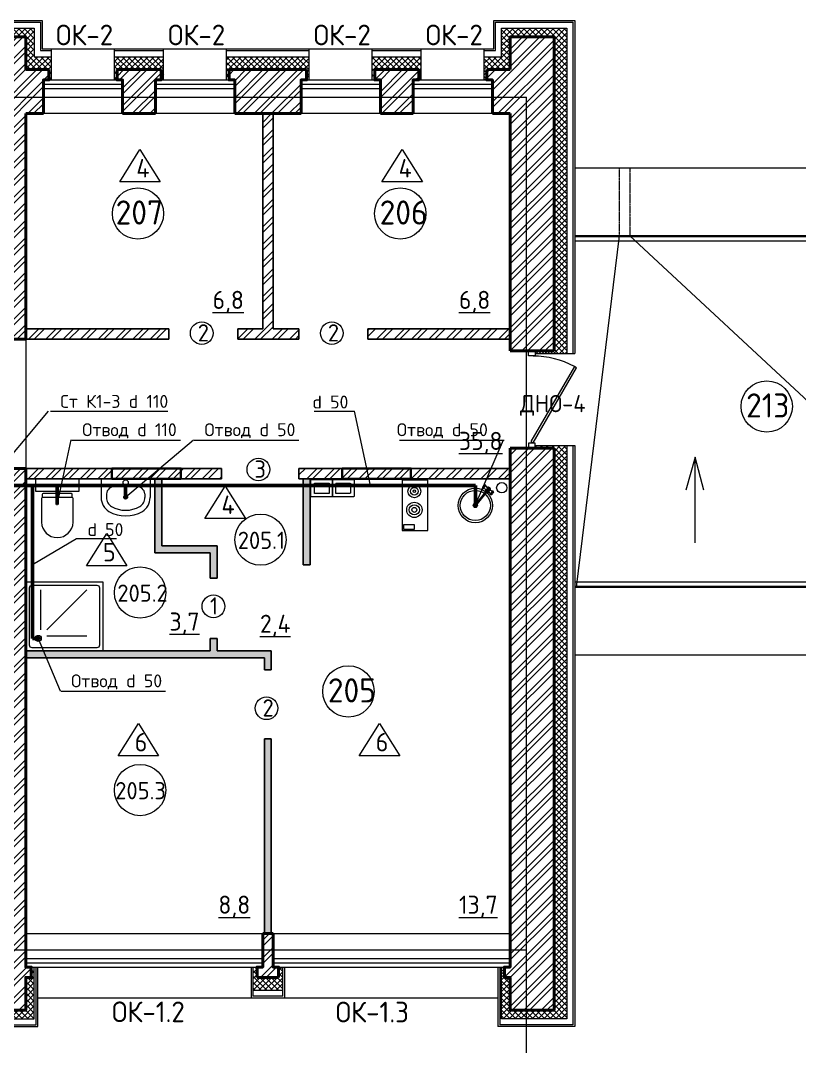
# Model space of a CAD drawing. Header units: millimetres. Extents: x 96542 to 165924, y 3859 to 52864.
# Drawn here: x 146733 to 155771, y 12998 to 24910 of the extents above; entities that cross this region are included whole.
import ezdxf

# ---------------------------------------------------------------- set-up
doc = ezdxf.new("R2010")
doc.units = ezdxf.units.MM
for name, pattern in [('ACAD_ISO02W100', [15, 12, -3]), ('ACAD_ISO04W100', [30, 24, -3, 0, -3]), ('ADSK_Штриховая_ш2 п1', [3, 2, -1]), ('DASHED', [19.05, 12.7, -6.35])]:
    doc.linetypes.add(name, pattern=pattern)
for name, color, linetype, lineweight in [('door_cad', 250, 'Continuous', 0), ('Text', 7, 'Continuous', 15), ('ВК', 97, 'Continuous', 13), ('Ж-б_балка', 144, 'ACAD_ISO02W100', 9), ('К1', 25, 'Continuous', 50), ('Кирпич_перегородки_сущ', 46, 'Continuous', 25), ('Кирпич_стены', 56, 'Continuous', 40), ('Кровля_план', 166, 'Continuous', 18), ('Марк_пом', 250, 'Continuous', 15), ('Марка пола', 164, 'Continuous', 20), ('Марка_окна_двери', 166, 'Continuous', 13), ('Металл', 164, 'Continuous', 30), ('Обозначения', 166, 'Continuous', 13), ('Оборудование', 19, 'Continuous', 13), ('Оборудование_вент', 164, 'Continuous', 15), ('Ограждение', 144, 'Continuous', 9), ('Окна', 164, 'Continuous', 15), ('Оси', 136, 'ACAD_ISO04W100', 9), ('Перегородки_новые_CКЦ', 146, 'Continuous', 25), ('Площадь_текст', 198, 'Continuous', 9), ('Проем_закладываемый', 164, 'Continuous', 30), ('Утеплитель', 36, 'Continuous', 9), ('фасад_навесной', 250, 'Continuous', 15), ('Штрих_кирпич_план', 27, 'Continuous', 5), ('Штрих_перегородки_план_СКЦ', 116, 'Continuous', 5), ('Штрих_пл_кирп_пер_сущ', 116, 'Continuous', 5), ('Штрих_утеплитель_план', 27, 'Continuous', 5)]:
    doc.layers.add(name, color=color, linetype=linetype, lineweight=lineweight)
doc.layers.add('SANTEH', color=30, linetype='Continuous')
doc.styles.add('GOST Common_1', font='isocpeur.ttf', dxfattribs={"width": 0.95, "height": 45})
doc.styles.add('ISOCPEUR', font='isocpeur.ttf', dxfattribs={"width": 0.65})
pattern_1 = [(45, (30896.81, 106126.58), (-101.02788, 101.02788), []), (45, (30964.16, 106126.58), (-101.02788, 101.02788), [])]

# ---------------------------------------------------------------- blocks, each defined once
blk = doc.blocks.new('Dush')
at = {"layer": 'Оборудование'}
for p, q in [((0, -100), (-900, -100)), ((-900, -100), (-900, -900)), ((0, -900), (0, -100)), ((-860, -170), (-860, -830)), ((-70, -140), (-830, -140)), ((-726, -653), (-726, -191)), ((-653, -653), (-191, -191)), ((-40, -830), (-40, -170)), ((-653, -726), (-191, -726)), ((-900, -900), (0, -900)), ((-830, -860), (-70, -860))]:
    blk.add_line(p, q, dxfattribs=at)
blk.add_circle((-754, -754), 35, dxfattribs=at)
for centre, start, end in [((-830, -170), 90, 180), ((-70, -170), 0, 90), ((-830, -830), 180, 270), ((-70, -830), 270, 0)]:
    blk.add_arc(centre, 30, start, end, dxfattribs=at)
blk = doc.blocks.new('Basin 01_72')
for p, q in [((0, 350), (0, 171.8)), ((460, 350), (0, 350)), ((460, 350), (460, 171.8)), ((50, 207.5), (50, 171.8)), ((138.9, 278.2), (138.9, 278.2)), ((321.1, 278.2), (138.9, 278.2)), ((410, 207.5), (410, 171.8))]:
    blk.add_line(p, q)
for points in [[(138.9, 278.2), (121.6, 276.9), (104.9, 272.8), (89.5, 266.3), (76, 257.5), (65, 246.8), (56.8, 234.5), (51.7, 221.3), (50, 207.5)], [(410, 207.5), (408.3, 221.3), (403.2, 234.5), (395, 246.8), (384, 257.5), (370.5, 266.3), (355.1, 272.8), (338.4, 276.9), (321.1, 278.2)], [(0, 171.8), (1.2, 152.1), (5, 132.7), (11.1, 114.1), (19.5, 96.5), (30.1, 80.2), (42.7, 65.6), (56.9, 52.9), (72.7, 42.3)], [(50, 171.8), (50.8, 159.2), (53.2, 146.8), (57.1, 134.9), (62.5, 123.6), (69.3, 113.2), (77.3, 103.8), (86.4, 95.7), (96.5, 89)], [(363.5, 89), (373.6, 95.7), (382.7, 103.8), (390.7, 113.2), (397.5, 123.6), (402.9, 134.9), (406.8, 146.8), (409.2, 159.2), (410, 171.8)], [(387.3, 42.3), (403.1, 52.9), (417.3, 65.6), (429.9, 80.2), (440.5, 96.5), (448.9, 114.1), (455, 132.7), (458.8, 152.1), (460, 171.8)], [(72.7, 42.3), (109.8, 24), (148.8, 10.8), (189.1, 2.7), (230, 0), (270.9, 2.7), (311.2, 10.8), (350.2, 24), (387.3, 42.3)], [(96.5, 89), (128, 73.4), (161.1, 62.2), (195.3, 55.3), (230, 53), (264.7, 55.3), (298.9, 62.2), (332, 73.4), (363.5, 89)]]:
    blk.add_lwpolyline(points)
for centre, radius in [((230, 313.2), 25), ((230, 175.7), 17.5)]:
    blk.add_circle(centre, radius)

msp = doc.modelspace()

# ---------------------------------------------------------------- hatches: boundary and pattern name
at = {"layer": 'Штрих_кирпич_план'}
h = msp.add_hatch(dxfattribs=at)
h.set_pattern_fill('ANSI32', color=256, scale=15)
h.set_pattern_definition(pattern_1)
h.paths.add_polyline_path([(124298.215, 24220.427), (124363.215, 24220.427), (124363.215, 24340.427), (123853.215, 24340.427), (123853.215, 24220.427), (123918.215, 24220.427), (123918.215, 23830.427), (124298.215, 23830.427)])
h.paths.add_polyline_path([(125988.215, 24220.427), (126053.215, 24220.427), (126053.215, 24340.427), (125153.215, 24340.427), (125153.215, 24220.427), (125218.215, 24220.427), (125218.215, 23830.427), (125988.215, 23830.427)])
h.paths.add_polyline_path([(127288.215, 24220.427), (127353.215, 24220.427), (127353.215, 24340.427), (126843.215, 24340.427), (126843.215, 24220.427), (126908.215, 24220.427), (126908.215, 23830.427), (127288.215, 23830.427)])
h.paths.add_polyline_path([(128793.215, 23830.427), (128998.215, 23830.427), (128998.215, 24220.427), (129063.215, 24220.427), (129063.215, 24340.427), (128793.215, 24340.427), (128793.215, 24720.427), (128413.215, 24720.427), (128413.215, 24340.427), (128143.215, 24340.427), (128143.215, 24220.427), (128208.215, 24220.427), (128208.215, 23830.427), (128413.215, 23830.427), (128413.215, 21210.427), (129053.215, 21210.427), (129053.215, 21720.427), (128793.215, 21720.427)])
h.paths.add_polyline_path([(130298.215, 24220.427), (130363.215, 24220.427), (130363.215, 24340.427), (129853.215, 24340.427), (129853.215, 24220.427), (129918.215, 24220.427), (129918.215, 23830.427), (130298.215, 23830.427)])
h.paths.add_polyline_path([(131988.215, 24220.427), (132053.215, 24220.427), (132053.215, 24340.427), (131153.215, 24340.427), (131153.215, 24220.427), (131218.215, 24220.427), (131218.215, 23830.427), (131988.215, 23830.427)], flags=17)
h.paths.add_polyline_path([(133288.215, 24220.427), (133353.215, 24220.427), (133353.215, 24340.427), (132843.215, 24340.427), (132843.215, 24220.427), (132908.215, 24220.427), (132908.215, 23830.427), (133288.215, 23830.427)], flags=17)
h.paths.add_polyline_path([(134998.215, 24220.427), (135063.215, 24220.427), (135063.215, 24340.427), (134793.215, 24340.427), (134793.215, 24720.427), (134413.215, 24720.427), (134413.215, 24340.427), (134143.215, 24340.427), (134143.215, 24220.427), (134208.215, 24220.427), (134208.215, 23830.427), (134413.215, 23830.427), (134413.215, 21720.427), (129953.215, 21720.427), (129953.215, 21210.427), (134793.215, 21210.427), (134793.215, 23830.427), (134998.215, 23830.427)])
h.paths.add_polyline_path([(136298.215, 24220.427), (136363.215, 24220.427), (136363.215, 24340.427), (135853.215, 24340.427), (135853.215, 24220.427), (135918.215, 24220.427), (135918.215, 23830.427), (136298.215, 23830.427)])
h.paths.add_polyline_path([(137988.215, 24220.427), (138053.215, 24220.427), (138053.215, 24340.427), (137153.215, 24340.427), (137153.215, 24220.427), (137218.215, 24220.427), (137218.215, 23830.427), (137988.215, 23830.427)])
h.paths.add_polyline_path([(139288.215, 24220.427), (139353.215, 24220.427), (139353.215, 24340.427), (138843.215, 24340.427), (138843.215, 24220.427), (138908.215, 24220.427), (138908.215, 23830.427), (139288.215, 23830.427)])
h.paths.add_polyline_path([(140998.215, 24220.427), (141063.215, 24220.427), (141063.215, 24340.427), (140793.215, 24340.427), (140793.215, 24720.427), (140413.215, 24720.427), (140413.215, 24340.427), (140143.215, 24340.427), (140143.215, 24220.427), (140208.215, 24220.427), (140208.215, 23830.427), (140413.215, 23830.427), (140413.215, 21210.427), (140793.215, 21210.427), (140793.215, 23830.427), (140998.215, 23830.427)])
h.paths.add_polyline_path([(142298.215, 24220.427), (142363.215, 24220.427), (142363.215, 24340.427), (141853.215, 24340.427), (141853.215, 24220.427), (141918.215, 24220.427), (141918.215, 23830.427), (142298.215, 23830.427)])
h.paths.add_polyline_path([(143988.215, 24220.427), (144053.215, 24220.427), (144053.215, 24340.427), (143153.215, 24340.427), (143153.215, 24220.427), (143218.215, 24220.427), (143218.215, 23830.427), (143988.215, 23830.427)])
h.paths.add_polyline_path([(145288.215, 24220.427), (145353.215, 24220.427), (145353.215, 24340.427), (144843.215, 24340.427), (144843.215, 24220.427), (144908.215, 24220.427), (144908.215, 23830.427), (145288.215, 23830.427)])
h.paths.add_polyline_path([(146998.215, 24220.427), (147063.215, 24220.427), (147063.215, 24340.427), (146793.215, 24340.427), (146793.215, 24720.427), (146413.215, 24720.427), (146413.215, 24340.427), (146143.215, 24340.427), (146143.215, 24220.427), (146208.215, 24220.427), (146208.215, 23830.427), (146413.215, 23830.427), (146413.215, 21210.427), (146793.215, 21210.427), (146793.215, 23830.427), (146998.215, 23830.427)])
h.paths.add_polyline_path([(148298.215, 24220.427), (148363.215, 24220.427), (148363.215, 24340.427), (147853.215, 24340.427), (147853.215, 24220.427), (147918.215, 24220.427), (147918.215, 23830.427), (148298.215, 23830.427)])
h.paths.add_polyline_path([(149988.215, 24220.427), (150053.215, 24220.427), (150053.215, 24340.427), (149153.215, 24340.427), (149153.215, 24220.427), (149218.215, 24220.427), (149218.215, 23830.427), (149988.215, 23830.427)])
h.paths.add_polyline_path([(151288.215, 24220.427), (151353.215, 24220.427), (151353.215, 24340.427), (150843.215, 24340.427), (150843.215, 24220.427), (150908.215, 24220.427), (150908.215, 23830.427), (151288.215, 23830.427)])
h.paths.add_polyline_path([(152923.215, 24720.427), (152413.215, 24720.427), (152413.215, 24340.427), (152143.215, 24340.427), (152143.215, 24220.427), (152208.215, 24220.427), (152208.215, 23830.427), (152413.215, 23830.427), (152413.215, 21075.427), (152923.215, 21075.427)])
h.paths.add_polyline_path([(152923.215, 19945.427), (152413.215, 19945.427), (152413.215, 14310.427), (152413.215, 13920.427), (152348.215, 13920.427), (152348.215, 13800.427), (152413.215, 13800.427), (152413.215, 13420.427), (152923.215, 13420.427), (152923.215, 13800.427)])
h.paths.add_polyline_path([(149728.215, 13920.427), (149663.215, 13920.427), (149663.215, 14310.427), (149543.215, 14310.427), (149543.215, 13920.427), (149478.215, 13920.427), (149478.215, 13800.427), (149728.215, 13800.427)])
h.paths.add_polyline_path([(146793.215, 19710.427), (146413.215, 19710.427), (146413.215, 14310.427), (146413.215, 13920.427), (146348.215, 13920.427), (146348.215, 13800.427), (146413.215, 13800.427), (146413.215, 13420.427), (146793.215, 13420.427), (146793.215, 13800.427), (146858.215, 13800.427), (146858.215, 13920.427), (146793.215, 13920.427), (146793.215, 14310.427)])
h.paths.add_polyline_path([(140793.215, 19710.427), (140413.215, 19710.427), (140413.215, 14310.427), (140413.215, 13920.427), (140348.215, 13920.427), (140348.215, 13800.427), (140413.215, 13800.427), (140413.215, 13420.427), (140793.215, 13420.427), (140793.215, 13800.427), (140858.215, 13800.427), (140858.215, 13920.427), (140793.215, 13920.427), (140793.215, 14310.427)])
h.paths.add_polyline_path([(134793.215, 19710.427), (134413.215, 19710.427), (134413.215, 14310.427), (134413.215, 13920.427), (134348.215, 13920.427), (134348.215, 13800.427), (134413.215, 13800.427), (134413.215, 13420.427), (134793.215, 13420.427), (134793.215, 13800.427), (134858.215, 13800.427), (134858.215, 13920.427), (134793.215, 13920.427), (134793.215, 14310.427)])
h.paths.add_polyline_path([(137663.215, 14310.427), (137543.215, 14310.427), (137543.215, 13920.427), (137478.215, 13920.427), (137478.215, 13800.427), (137728.215, 13800.427), (137728.215, 13920.427), (137663.215, 13920.427)])
h.paths.add_polyline_path([(143728.215, 13920.427), (143663.215, 13920.427), (143663.215, 14310.427), (143543.215, 14310.427), (143543.215, 13920.427), (143478.215, 13920.427), (143478.215, 13800.427), (143728.215, 13800.427)])
h.paths.add_polyline_path([(131728.215, 13920.427), (131663.215, 13920.427), (131663.215, 14310.427), (131543.215, 14310.427), (131543.215, 13920.427), (131478.215, 13920.427), (131478.215, 13800.427), (131728.215, 13800.427)])
h.paths.add_polyline_path([(128793.215, 19710.427), (128413.215, 19710.427), (128413.215, 14310.427), (128413.215, 13920.427), (128348.215, 13920.427), (128348.215, 13800.427), (128413.215, 13800.427), (128413.215, 13420.427), (128793.215, 13420.427), (128793.215, 13800.427), (128858.215, 13800.427), (128858.215, 13920.427), (128793.215, 13920.427), (128793.215, 14310.427)])
h.paths.add_polyline_path([(125728.215, 13920.427), (125663.215, 13920.427), (125663.215, 14310.427), (125543.215, 14310.427), (125543.215, 13920.427), (125478.215, 13920.427), (125478.215, 13800.427), (125728.215, 13800.427)])
h.paths.add_polyline_path([(122283.215, 20795.427), (122403.215, 20795.427), (122408.215, 20860.427), (122795.715, 20860.427), (122790.715, 23830.427), (122998.215, 23830.427), (122998.215, 24220.427), (123063.215, 24220.427), (123063.215, 24340.427), (122283.215, 24340.427)])
h.paths.add_polyline_path([(122403.215, 19880.427), (122283.215, 19880.427), (122283.215, 13420.427), (122793.215, 13420.427), (122793.215, 13800.427), (122858.215, 13800.427), (122858.215, 13920.427), (122793.215, 13920.427), (122793.215, 19815.427), (122403.215, 19815.427)])
at = {"layer": 'Штрих_перегородки_план_СКЦ'}
h = msp.add_hatch(dxfattribs=at)
h.set_pattern_fill('ANSI36', color=256, scale=15)
h.set_pattern_definition([(45, (30896.812, 106126.584), (25.25697, 92.608891), [119.0625, -23.8125, 0, -23.8125])])
h.paths.add_polyline_path([(143193.215, 19590.427), (143113.215, 19590.427), (143113.215, 18590.427), (143193.215, 18590.427)])
h.paths.add_polyline_path([(146413.215, 17590.427), (145513.215, 17590.427), (144273.215, 17590.427), (144273.215, 17736.523), (144193.215, 17736.523), (144193.215, 17590.427), (143563.215, 17590.427), (143563.215, 17370.427), (143643.215, 17370.427), (143643.215, 17510.427), (146413.215, 17510.427)])
h.paths.add_polyline_path([(144913.215, 19590.427), (144833.215, 19590.427), (144833.215, 18810.427), (144193.215, 18810.427), (144193.215, 18436.523), (144273.215, 18436.523), (144273.215, 18730.427), (144913.215, 18730.427)])
h.paths.add_polyline_path([(143643.215, 16570.427), (143563.215, 16570.427), (143563.215, 14310.427), (143643.215, 14310.427)])
h.paths.add_polyline_path([(149643.215, 17590.427), (149013.215, 17590.427), (149013.215, 17736.523), (148933.215, 17736.523), (148933.215, 17590.427), (146793.215, 17590.427), (146793.215, 17510.427), (149563.215, 17510.427), (149563.215, 17370.427), (149643.215, 17370.427)])
h.paths.add_polyline_path([(149013.215, 18810.427), (148373.215, 18810.427), (148373.215, 19590.427), (148293.215, 19590.427), (148293.215, 18730.427), (148933.215, 18730.427), (148933.215, 18436.523), (149013.215, 18436.523)])
h.paths.add_polyline_path([(150093.215, 19590.427), (150013.215, 19590.427), (150013.215, 18590.427), (150093.215, 18590.427)])
h.paths.add_polyline_path([(149643.215, 16570.427), (149563.215, 16570.427), (149563.215, 14310.427), (149643.215, 14310.427)])
at = {"layer": 'Штрих_пл_кирп_пер_сущ'}
h = msp.add_hatch(dxfattribs=at)
h.set_pattern_fill('ANSI32', color=256, scale=15)
h.set_pattern_definition(pattern_1)
h.paths.add_polyline_path([(149663.215, 23830.427), (149543.215, 23830.427), (149543.215, 21330.427), (149663.215, 21330.427)])
h.paths.add_polyline_path([(135243.215, 21330.427), (134793.215, 21330.427), (134793.215, 21210.427), (135243.215, 21210.427)])
h.paths.add_polyline_path([(140413.215, 21330.427), (139013.215, 21330.427), (139013.215, 21210.427), (140413.215, 21210.427)])
h.paths.add_polyline_path([(141742.722, 21330.427), (140793.215, 21330.427), (140793.215, 21210.427), (141742.722, 21210.427)])
h.paths.add_polyline_path([(148453.215, 21330.427), (146793.215, 21330.427), (146793.215, 21210.427), (148453.215, 21210.427)])
h.paths.add_polyline_path([(152413.215, 21330.427), (150763.215, 21330.427), (150763.215, 21210.427), (152413.215, 21210.427)])
h.paths.add_polyline_path([(138113.215, 21330.427), (136143.215, 21330.427), (136143.215, 21210.427), (138113.215, 21210.427)])
h.paths.add_polyline_path([(146413.215, 21330.427), (142642.722, 21330.427), (142642.722, 21210.427), (146413.215, 21210.427)])
h.paths.add_polyline_path([(149963.215, 21330.427), (149253.215, 21330.427), (149253.215, 21210.427), (149963.215, 21210.427)])
h = msp.add_hatch(dxfattribs=at)
h.set_pattern_fill('ANSI32', color=256, scale=15)
h.set_pattern_definition(pattern_1)
h.paths.add_polyline_path([(152413.215, 19710.427), (149963.215, 19710.427), (149963.215, 19590.427), (152413.215, 19590.427)])
h.paths.add_polyline_path([(149063.215, 19710.427), (146793.215, 19710.427), (146793.215, 19590.427), (149063.215, 19590.427)])
h.paths.add_polyline_path([(146413.215, 19710.427), (144143.215, 19710.427), (144143.215, 19590.427), (146413.215, 19590.427)])
h.paths.add_polyline_path([(143243.215, 19710.427), (140793.215, 19710.427), (140793.215, 19590.427), (143243.215, 19590.427)])
h.paths.add_polyline_path([(140413.215, 19710.427), (137963.215, 19710.427), (137963.215, 19590.427), (140413.215, 19590.427)])
h.paths.add_polyline_path([(137063.215, 19710.427), (134793.215, 19710.427), (134793.215, 19590.427), (137063.215, 19590.427)])
h.paths.add_polyline_path([(134413.215, 19710.427), (132143.215, 19710.427), (132143.215, 19590.427), (134413.215, 19590.427)])
h.paths.add_polyline_path([(131243.215, 19710.427), (128793.215, 19710.427), (128793.215, 19590.427), (131243.215, 19590.427)])
at = {"layer": 'Штрих_утеплитель_план'}
h = msp.add_hatch(dxfattribs=at)
h.set_pattern_fill('ANSI37', color=256, scale=15)
h.set_pattern_definition([(45, (153013.415, 22957.65), (-33.67596, 33.67596), []), (135, (153013.415, 22957.65), (-33.67596, -33.67596), [])])
h.paths.add_polyline_path([(153073.215, 24820.427), (152313.215, 24820.427), (152313.215, 24490.427), (152113.215, 24490.427), (152113.215, 24220.427), (152143.215, 24220.427), (152143.215, 24340.427), (152413.215, 24340.427), (152413.215, 24720.427), (152923.215, 24720.427), (152923.215, 21075.427), (152703.548, 21075.427), (152703.548, 21045.427), (153073.215, 21045.427)])
h.paths.add_polyline_path([(153073.215, 19975.427), (152703.548, 19975.427), (152703.548, 19945.427), (152923.215, 19945.427), (152923.215, 13800.427), (152923.215, 13420.427), (152603.215, 13420.427), (152603.215, 13320.427), (153073.215, 13320.427)])
h.paths.add_polyline_path([(152603.215, 13420.427), (152413.215, 13420.427), (152413.215, 13800.427), (152348.215, 13800.427), (152348.215, 13920.427), (152313.215, 13920.427), (152313.215, 13320.427), (152603.215, 13320.427)])
h.paths.add_polyline_path([(122283.215, 24020.427), (122133.215, 24020.427), (122133.215, 20765.427), (122403.215, 20765.427), (122403.215, 20795.427), (122283.215, 20795.427)])
h.paths.add_polyline_path([(122283.215, 19880.427), (122403.215, 19880.427), (122403.215, 19910.427), (122133.215, 19910.427), (122133.215, 14120.427), (122283.215, 14120.427)])
h.paths.add_polyline_path([(123093.215, 24490.427), (122133.215, 24490.427), (122133.215, 24020.427), (122283.215, 24020.427), (122283.215, 24340.427), (122793.215, 24340.427), (123063.215, 24340.427), (123063.215, 24220.427), (123093.215, 24220.427)])
h.paths.add_polyline_path([(124393.215, 24490.427), (123823.215, 24490.427), (123823.215, 24220.427), (123853.215, 24220.427), (123853.215, 24340.427), (124363.215, 24340.427), (124363.215, 24220.427), (124393.215, 24220.427)])
h.paths.add_polyline_path([(126083.215, 24490.427), (125123.215, 24490.427), (125123.215, 24220.427), (125153.215, 24220.427), (125153.215, 24340.427), (126053.215, 24340.427), (126053.215, 24220.427), (126083.215, 24220.427)])
h.paths.add_polyline_path([(127383.215, 24490.427), (126813.215, 24490.427), (126813.215, 24220.427), (126843.215, 24220.427), (126843.215, 24340.427), (127353.215, 24340.427), (127353.215, 24220.427), (127383.215, 24220.427)])
h.paths.add_polyline_path([(128413.215, 24720.427), (128793.215, 24720.427), (128793.215, 24340.427), (129063.215, 24340.427), (129063.215, 24220.427), (129093.215, 24220.427), (129093.215, 24490.427), (128893.215, 24490.427), (128893.215, 24820.427), (128313.215, 24820.427), (128313.215, 24490.427), (128113.215, 24490.427), (128113.215, 24220.427), (128143.215, 24220.427), (128143.215, 24340.427), (128413.215, 24340.427)])
h.paths.add_polyline_path([(130393.215, 24490.427), (129823.215, 24490.427), (129823.215, 24220.427), (129853.215, 24220.427), (129853.215, 24340.427), (130363.215, 24340.427), (130363.215, 24220.427), (130393.215, 24220.427)])
h.paths.add_polyline_path([(132083.215, 24490.427), (131123.215, 24490.427), (131123.215, 24220.427), (131153.215, 24220.427), (131153.215, 24340.427), (132053.215, 24340.427), (132053.215, 24220.427), (132083.215, 24220.427)])
h.paths.add_polyline_path([(133383.215, 24490.427), (132813.215, 24490.427), (132813.215, 24220.427), (132843.215, 24220.427), (132843.215, 24340.427), (133353.215, 24340.427), (133353.215, 24220.427), (133383.215, 24220.427)])
h.paths.add_polyline_path([(134413.215, 24720.427), (134793.215, 24720.427), (134793.215, 24340.427), (135063.215, 24340.427), (135063.215, 24220.427), (135093.215, 24220.427), (135093.215, 24490.427), (134893.215, 24490.427), (134893.215, 24820.427), (134313.215, 24820.427), (134313.215, 24490.427), (134113.215, 24490.427), (134113.215, 24220.427), (134143.215, 24220.427), (134143.215, 24340.427), (134413.215, 24340.427)])
h.paths.add_polyline_path([(136393.215, 24490.427), (135823.215, 24490.427), (135823.215, 24220.427), (135853.215, 24220.427), (135853.215, 24340.427), (136363.215, 24340.427), (136363.215, 24220.427), (136393.215, 24220.427)])
h.paths.add_polyline_path([(138083.215, 24490.427), (137123.215, 24490.427), (137123.215, 24220.427), (137153.215, 24220.427), (137153.215, 24340.427), (138053.215, 24340.427), (138053.215, 24220.427), (138083.215, 24220.427)])
h.paths.add_polyline_path([(139383.215, 24490.427), (138813.215, 24490.427), (138813.215, 24220.427), (138843.215, 24220.427), (138843.215, 24340.427), (139353.215, 24340.427), (139353.215, 24220.427), (139383.215, 24220.427)])
h.paths.add_polyline_path([(140413.215, 24720.427), (140793.215, 24720.427), (140793.215, 24340.427), (141063.215, 24340.427), (141063.215, 24220.427), (141093.215, 24220.427), (141093.215, 24490.427), (140893.215, 24490.427), (140893.215, 24820.427), (140313.215, 24820.427), (140313.215, 24490.427), (140113.215, 24490.427), (140113.215, 24220.427), (140143.215, 24220.427), (140143.215, 24340.427), (140413.215, 24340.427)])
h.paths.add_polyline_path([(142393.215, 24490.427), (141823.215, 24490.427), (141823.215, 24220.427), (141853.215, 24220.427), (141853.215, 24340.427), (142363.215, 24340.427), (142363.215, 24220.427), (142393.215, 24220.427)])
h.paths.add_polyline_path([(144083.215, 24490.427), (143123.215, 24490.427), (143123.215, 24220.427), (143153.215, 24220.427), (143153.215, 24340.427), (144053.215, 24340.427), (144053.215, 24220.427), (144083.215, 24220.427)])
h.paths.add_polyline_path([(145383.215, 24490.427), (144813.215, 24490.427), (144813.215, 24220.427), (144843.215, 24220.427), (144843.215, 24340.427), (145353.215, 24340.427), (145353.215, 24220.427), (145383.215, 24220.427)])
h.paths.add_polyline_path([(146413.215, 24720.427), (146793.215, 24720.427), (146793.215, 24340.427), (147063.215, 24340.427), (147063.215, 24220.427), (147093.215, 24220.427), (147093.215, 24490.427), (146893.215, 24490.427), (146893.215, 24820.427), (146313.215, 24820.427), (146313.215, 24490.427), (146113.215, 24490.427), (146113.215, 24220.427), (146143.215, 24220.427), (146143.215, 24340.427), (146413.215, 24340.427)])
h.paths.add_polyline_path([(148393.215, 24490.427), (147823.215, 24490.427), (147823.215, 24220.427), (147853.215, 24220.427), (147853.215, 24340.427), (148363.215, 24340.427), (148363.215, 24220.427), (148393.215, 24220.427)])
h.paths.add_polyline_path([(150083.215, 24490.427), (149123.215, 24490.427), (149123.215, 24220.427), (149153.215, 24220.427), (149153.215, 24340.427), (150053.215, 24340.427), (150053.215, 24220.427), (150083.215, 24220.427)])
h.paths.add_polyline_path([(151383.215, 24490.427), (150813.215, 24490.427), (150813.215, 24220.427), (150843.215, 24220.427), (150843.215, 24340.427), (151353.215, 24340.427), (151353.215, 24220.427), (151383.215, 24220.427)])
h.paths.add_polyline_path([(122603.215, 13420.427), (122283.215, 13420.427), (122283.215, 13800.427), (122283.215, 14120.427), (122133.215, 14120.427), (122133.215, 13320.427), (122603.215, 13320.427)])
h.paths.add_polyline_path([(122893.215, 13920.427), (122858.215, 13920.427), (122858.215, 13800.427), (122793.215, 13800.427), (122793.215, 13420.427), (122603.215, 13420.427), (122603.215, 13320.427), (122893.215, 13320.427)])
h.paths.add_polyline_path([(125778.215, 13920.427), (125728.215, 13920.427), (125728.215, 13800.427), (125478.215, 13800.427), (125478.215, 13920.427), (125428.215, 13920.427), (125428.215, 13650.427), (125778.215, 13650.427)])
h.paths.add_polyline_path([(128893.215, 13920.427), (128858.215, 13920.427), (128858.215, 13800.427), (128793.215, 13800.427), (128793.215, 13420.427), (128603.215, 13420.427), (128603.215, 13320.427), (128893.215, 13320.427)])
h.paths.add_polyline_path([(128603.215, 13420.427), (128413.215, 13420.427), (128413.215, 13800.427), (128348.215, 13800.427), (128348.215, 13920.427), (128313.215, 13920.427), (128313.215, 13320.427), (128603.215, 13320.427)])
h.paths.add_polyline_path([(131778.215, 13920.427), (131728.215, 13920.427), (131728.215, 13800.427), (131478.215, 13800.427), (131478.215, 13920.427), (131428.215, 13920.427), (131428.215, 13650.427), (131778.215, 13650.427)])
h.paths.add_polyline_path([(134413.215, 13800.427), (134348.215, 13800.427), (134348.215, 13920.427), (134313.215, 13920.427), (134313.215, 13320.427), (134603.215, 13320.427), (134603.215, 13420.427), (134413.215, 13420.427)])
h.paths.add_polyline_path([(134893.215, 13920.427), (134858.215, 13920.427), (134858.215, 13800.427), (134793.215, 13800.427), (134793.215, 13420.427), (134603.215, 13420.427), (134603.215, 13320.427), (134893.215, 13320.427)])
h.paths.add_polyline_path([(137778.215, 13920.427), (137728.215, 13920.427), (137728.215, 13800.427), (137478.215, 13800.427), (137478.215, 13920.427), (137428.215, 13920.427), (137428.215, 13650.427), (137778.215, 13650.427)])
h.paths.add_polyline_path([(140893.215, 13920.427), (140858.215, 13920.427), (140858.215, 13800.427), (140793.215, 13800.427), (140793.215, 13420.427), (140603.214, 13420.427), (140603.214, 13320.427), (140893.215, 13320.427)])
h.paths.add_polyline_path([(140603.214, 13420.427), (140413.215, 13420.427), (140413.215, 13800.427), (140348.215, 13800.427), (140348.215, 13920.427), (140313.215, 13920.427), (140313.215, 13320.427), (140603.214, 13320.427)])
h.paths.add_polyline_path([(143778.215, 13920.427), (143728.215, 13920.427), (143728.215, 13800.427), (143478.215, 13800.427), (143478.215, 13920.427), (143428.215, 13920.427), (143428.215, 13650.427), (143778.215, 13650.427)])
h.paths.add_polyline_path([(146413.215, 13800.427), (146348.215, 13800.427), (146348.215, 13920.427), (146313.215, 13920.427), (146313.215, 13320.427), (146603.215, 13320.427), (146603.215, 13420.427), (146413.215, 13420.427)])
h.paths.add_polyline_path([(146893.215, 13920.427), (146858.215, 13920.427), (146858.215, 13800.427), (146793.215, 13800.427), (146793.215, 13420.427), (146603.215, 13420.427), (146603.215, 13320.427), (146893.215, 13320.427)])
h.paths.add_polyline_path([(149778.215, 13920.427), (149728.215, 13920.427), (149728.215, 13800.427), (149478.215, 13800.427), (149478.215, 13920.427), (149428.215, 13920.427), (149428.215, 13650.427), (149778.215, 13650.427)])

# ---------------------------------------------------------------- linework, layer by layer
at = {"layer": 'door_cad'}
for points in [[(152703.548, 21075.427), (152703.548, 21018.927), (152628.215, 21018.927), (152628.215, 21075.427)], [(152680.006, 20006.635), (153183.843, 20879.307), (153159.378, 20893.432), (152655.541, 20020.76)], [(152703.548, 19945.427), (152703.548, 20001.927), (152628.215, 20001.927), (152628.215, 19945.427)]]:
    msp.add_lwpolyline(points, close=True, dxfattribs=at)
msp.add_arc((152680.006, 20006.635), 1008.07, 61.605858, 90, dxfattribs=at)
at = {"layer": 'Text'}
for points in [[(146368.591, 19554.648), (147058.533, 20375.285)], [(147079.291, 20375.551), (148440.808, 20375.551)], [(150141.802, 20375.551), (150606.802, 20375.551)], [(150792.083, 19511.869), (150606.802, 20375.551)], [(147159.937, 19284.875), (147321.765, 20041.949)], [(147329.265, 20039.109), (148589.265, 20039.109)], [(147953.013, 19375.371), (148739.689, 20041.949)], [(148747.189, 20039.109), (149962.189, 20039.109)], [(151129.962, 20039.109), (152344.962, 20039.109)], [(152010.276, 19279.538), (152337.462, 20041.949)], [(146872.406, 18592.633), (147381.483, 18894.223)], [(147381.483, 18894.223), (147846.483, 18894.223)], [(146939.465, 17736.677), (147193.109, 17125.764)], [(147200.609, 17122.924), (148415.609, 17122.924)]]:
    msp.add_lwpolyline(points, dxfattribs=at)
at = {"layer": 'ВК'}
msp.add_circle((152316.991, 19485.369), 60, dxfattribs=at)
at = {"layer": 'Ж-б_балка', "ltscale": 0.1}
msp.add_line((146793.215, 21210.427), (146793.215, 19710.427), dxfattribs=at)
at = {"layer": 'К1'}
for p, q in [((146389.023, 19511.869), (152010.417, 19511.869)), ((146872.406, 19511.869), (146872.406, 17736.677)), ((147159.937, 19291.683), (147159.937, 19511.869)), ((147953.013, 19382.179), (147953.013, 19511.869)), ((152010.417, 19286.993), (152010.417, 19511.869)), ((146932.656, 17736.677), (146872.406, 17736.677))]:
    msp.add_line(p, q, dxfattribs=at)
for centre in [(147953.013, 19375.371), (152010.276, 19279.538), (146939.465, 17736.677)]:
    msp.add_circle(centre, 6.808, dxfattribs=at)
at = {"layer": 'Кирпич_перегородки_сущ'}
for p, q in [((149543.215, 23830.427), (149543.215, 21330.427)), ((149663.215, 23830.427), (149663.215, 21330.427)), ((146793.215, 21330.427), (148453.215, 21330.427)), ((148453.215, 21330.427), (148453.215, 21210.427)), ((149253.215, 21330.427), (149543.215, 21330.427)), ((149253.215, 21330.427), (149253.215, 21210.427)), ((149663.215, 21330.427), (149963.215, 21330.427)), ((149963.215, 21330.427), (149963.215, 21210.427)), ((149963.215, 21330.427), (149963.215, 21210.427)), ((149963.215, 21330.427), (149963.215, 21210.427)), ((150763.215, 21330.427), (152413.215, 21330.427)), ((146793.215, 21210.427), (148453.215, 21210.427)), ((149253.215, 21210.427), (149963.215, 21210.427)), ((150763.215, 21210.427), (152413.215, 21210.427)), ((149063.215, 19710.427), (146793.215, 19710.427)), ((152413.215, 19710.427), (149963.215, 19710.427)), ((149063.215, 19590.427), (146793.215, 19590.427)), ((152413.215, 19590.427), (149963.215, 19590.427))]:
    msp.add_line(p, q, dxfattribs=at)
at = {"layer": 'Кирпич_стены'}
for p, q in [((147063.215, 24340.427), (146793.215, 24340.427)), ((152143.215, 24340.427), (152413.215, 24340.427)), ((146793.215, 23830.427), (146998.215, 23830.427)), ((152208.215, 23830.427), (152413.215, 23830.427)), ((146413.215, 21210.427), (146793.215, 21210.427)), ((152413.215, 21075.427), (152923.215, 21075.427)), ((152413.215, 19945.427), (152923.215, 19945.427)), ((146413.215, 19710.427), (146793.215, 19710.427))]:
    msp.add_line(p, q, dxfattribs=at)
at = {"layer": 'Кирпич_стены', "lineweight": 15}
for p, q in [((152208.215, 23830.427), (146998.215, 23830.427)), ((146793.215, 14310.427), (152413.215, 14310.427))]:
    msp.add_line(p, q, dxfattribs=at)
at = {"layer": 'Кирпич_стены'}
for points in [[(146793.215, 24340.427), (146793.215, 24720.427), (146413.215, 24720.427), (146413.215, 24340.427)], [(152923.215, 24720.427), (152413.215, 24720.427), (152413.215, 24340.427)], [(152923.215, 21075.427), (152923.215, 24720.427)], [(146998.215, 23830.427), (146998.215, 24220.427), (147063.215, 24220.427), (147063.215, 24340.427)], [(148363.215, 24340.427), (147853.215, 24340.427)], [(147918.215, 23830.427), (147918.215, 24220.427), (147853.215, 24220.427), (147853.215, 24340.427)], [(148298.215, 23830.427), (148298.215, 24220.427), (148363.215, 24220.427), (148363.215, 24340.427)], [(150053.215, 24340.427), (149153.215, 24340.427)], [(149218.215, 23830.427), (149218.215, 24220.427), (149153.215, 24220.427), (149153.215, 24340.427)], [(149988.215, 23830.427), (149988.215, 24220.427), (150053.215, 24220.427), (150053.215, 24340.427)], [(151353.215, 24340.427), (150843.215, 24340.427)], [(150908.215, 23830.427), (150908.215, 24220.427), (150843.215, 24220.427), (150843.215, 24340.427)], [(151288.215, 23830.427), (151288.215, 24220.427), (151353.215, 24220.427), (151353.215, 24340.427)], [(152208.215, 23830.427), (152208.215, 24220.427), (152143.215, 24220.427), (152143.215, 24340.427)], [(146793.215, 21210.427), (146793.215, 23830.427)], [(147918.215, 23830.427), (148298.215, 23830.427)], [(149218.215, 23830.427), (149988.215, 23830.427)], [(150908.215, 23830.427), (151288.215, 23830.427)], [(152413.215, 23830.427), (152413.215, 21075.427)], [(152348.215, 13800.427), (152413.215, 13800.427), (152413.215, 13420.427), (152923.215, 13420.427), (152923.215, 13800.427), (152923.215, 19945.427)], [(152413.215, 19945.427), (152413.215, 14310.427)], [(146793.215, 14310.427), (146793.215, 19710.427)], [(146793.215, 14310.427), (146793.215, 13920.427), (146858.215, 13920.427), (146858.215, 13800.427), (146793.215, 13800.427)], [(149543.215, 14310.427), (149543.215, 13920.427), (149478.215, 13920.427), (149478.215, 13800.427)], [(149663.215, 14310.427), (149543.215, 14310.427)], [(149663.215, 14310.427), (149663.215, 13920.427), (149728.215, 13920.427), (149728.215, 13800.427)], [(152413.215, 14310.427), (152413.215, 13920.427), (152348.215, 13920.427), (152348.215, 13800.427), (152413.215, 13800.427)], [(146348.215, 13800.427), (146413.215, 13800.427), (146413.215, 13420.427), (146793.215, 13420.427), (146793.215, 13800.427), (146858.215, 13800.427)], [(149478.215, 13800.427), (149728.215, 13800.427)]]:
    msp.add_lwpolyline(points, dxfattribs=at)
at = {"layer": 'Кровля_план'}
for p, q in [((153183.215, 18330.427), (153683.215, 22410.78)), ((153803.215, 22410.78), (158183.09, 18330.427))]:
    msp.add_line(p, q, dxfattribs=at)
at = {"layer": 'Кровля_план', "linetype": 'ADSK_Штриховая_ш2 п1'}
msp.add_lwpolyline([(153683.215, 23200.78), (153803.215, 23200.78), (153803.215, 22410.78), (153683.215, 22410.78)], close=True, dxfattribs=at)
at = {"layer": 'Марк_пом'}
for centre in [(148095.98, 22669.167), (151139.179, 22669.167), (155390.992, 20428.973), (149517.601, 18882.138), (148120.36, 18268.803), (150538.083, 17120.549), (148120.36, 15975.311)]:
    msp.add_circle(centre, 297.524, dxfattribs=at)
at = {"layer": 'Марка пола', "ltscale": 100}
for points in [[(148119.323, 23412.184), (148354.525, 23035.47), (147884.121, 23035.47), (148119.323, 23412.184)], [(151162.522, 23412.184), (151397.724, 23035.47), (150927.32, 23035.47), (151162.522, 23412.184)], [(149107.345, 19505.247), (149342.547, 19128.533), (148872.143, 19128.533), (149107.345, 19505.247)], [(147732.723, 18955.159), (147967.925, 18578.445), (147497.521, 18578.445), (147732.723, 18955.159)], [(148100.706, 16748.907), (148335.909, 16372.193), (147865.504, 16372.193), (148100.706, 16748.907)], [(150897.296, 16748.907), (151132.498, 16372.193), (150662.094, 16372.193), (150897.296, 16748.907)]]:
    msp.add_lwpolyline(points, dxfattribs=at)
at = {"layer": 'Марка_окна_двери'}
for centre in [(148835.477, 21280.038), (150344.955, 21280.038), (149493.307, 19697.606), (148971.496, 18108.304), (149586.808, 16924.81)]:
    msp.add_circle(centre, 131.789, dxfattribs=at)
at = {"layer": 'Металл', "lineweight": 15}
for points in [[(153163.215, 23200.78), (158993.215, 23200.78), (158993.215, 17540.427), (153163.215, 17540.427)], [(153163.215, 18330.427), (158183.09, 18330.427), (158183.09, 22410.78), (153163.215, 22410.78)]]:
    msp.add_lwpolyline(points, dxfattribs=at)
at = {"layer": 'Обозначения'}
msp.add_line((154559.213, 18846.877), (154559.213, 19840.843), dxfattribs=at)
msp.add_lwpolyline([(154660.837, 19455.522), (154559.213, 19840.843), (154453.356, 19455.522)], dxfattribs=at)
at = {"layer": 'Оборудование', "linetype": 'Continuous'}
for p, q in [((152152.68, 19468.385), (152022.571, 19307.299)), ((152034.829, 19297.399), (152164.937, 19458.485)), ((152095.702, 19492.926), (152095.121, 19488.931)), ((152095.121, 19488.931), (152096.183, 19486.523)), ((152096.781, 19482.758), (152095.121, 19488.931)), ((152097.858, 19498.024), (152095.702, 19492.926)), ((152096.183, 19486.523), (152098.761, 19485.991)), ((152096.781, 19482.758), (152098.056, 19479.868)), ((152101.327, 19503.613), (152097.858, 19498.024)), ((152098.056, 19479.868), (152101.149, 19479.23)), ((152134.739, 19465.624), (152098.056, 19479.868)), ((152098.761, 19485.991), (152102.544, 19487.4)), ((152101.149, 19479.23), (152105.688, 19480.921)), ((152105.691, 19509.016), (152101.327, 19503.613)), ((152102.544, 19487.4), (152107.075, 19490.58)), ((152105.688, 19480.921), (152111.126, 19484.737)), ((152110.425, 19513.583), (152105.691, 19509.016)), ((152107.075, 19490.58), (152111.808, 19495.147)), ((152114.956, 19516.763), (152110.425, 19513.583)), ((152111.126, 19484.737), (152116.806, 19490.217)), ((152111.808, 19495.147), (152116.172, 19500.55)), ((152118.739, 19518.172), (152114.956, 19516.763)), ((152116.172, 19500.55), (152119.642, 19506.139)), ((152116.806, 19490.217), (152122.043, 19496.702)), ((152121.317, 19517.64), (152118.739, 19518.172)), ((152125.123, 19517.847), (152118.739, 19518.172)), ((152119.642, 19506.139), (152121.797, 19511.237)), ((152122.379, 19515.232), (152121.317, 19517.64)), ((152121.797, 19511.237), (152122.379, 19515.232)), ((152122.043, 19496.702), (152126.206, 19503.407)), ((152128.216, 19517.209), (152125.123, 19517.847)), ((152126.206, 19503.407), (152128.793, 19509.526)), ((152129.491, 19514.319), (152128.216, 19517.209)), ((152149.859, 19484.344), (152128.216, 19517.209)), ((152128.793, 19509.526), (152129.491, 19514.319)), ((152143.057, 19470.577), (152141.142, 19464.992)), ((152141.142, 19464.992), (152141.252, 19459.089)), ((152141.252, 19459.089), (152142.518, 19455.804)), ((152143.932, 19470.094), (152142.129, 19464.837)), ((152142.129, 19464.837), (152142.233, 19459.281)), ((152142.233, 19459.281), (152143.232, 19456.689)), ((152146.766, 19475.17), (152143.057, 19470.577)), ((152147.423, 19474.416), (152143.932, 19470.094)), ((152151.823, 19478.217), (152146.766, 19475.17)), ((152152.183, 19477.284), (152147.423, 19474.416)), ((152149.183, 19467.191), (152148.057, 19463.906)), ((152148.057, 19463.906), (152148.08, 19462.69)), ((152151.365, 19469.893), (152149.183, 19467.191)), ((152154.34, 19471.685), (152151.365, 19469.893)), ((152157.617, 19479.351), (152151.823, 19478.217)), ((152157.636, 19478.351), (152152.183, 19477.284)), ((152155.059, 19469.819), (152152.68, 19468.385)), ((152157.748, 19472.352), (152154.34, 19471.685)), ((152154.776, 19445.904), (152158.254, 19445.357)), ((152157.786, 19470.353), (152155.059, 19469.819)), ((152155.49, 19446.788), (152158.235, 19446.357)), ((152163.45, 19478.435), (152157.617, 19479.351)), ((152163.126, 19477.489), (152157.636, 19478.351)), ((152161.179, 19471.814), (152157.748, 19472.352)), ((152160.531, 19469.922), (152157.786, 19470.353)), ((152158.235, 19446.357), (152163.688, 19447.424)), ((152158.254, 19445.357), (152164.048, 19446.491)), ((152160.337, 19452.789), (152161.531, 19453.023)), ((152162.962, 19468.578), (152160.531, 19469.922)), ((152164.219, 19470.134), (152161.179, 19471.814)), ((152161.531, 19453.023), (152164.506, 19454.815)), ((152164.788, 19466.483), (152162.962, 19468.578)), ((152167.989, 19474.801), (152163.126, 19477.489)), ((152168.617, 19475.579), (152163.45, 19478.435)), ((152163.688, 19447.424), (152168.448, 19450.292)), ((152164.048, 19446.491), (152169.105, 19449.538)), ((152166.501, 19467.515), (152164.219, 19470.134)), ((152164.506, 19454.815), (152166.688, 19457.517)), ((152165.787, 19463.891), (152164.788, 19466.483)), ((152164.937, 19458.485), (152165.839, 19461.113)), ((152165.839, 19461.113), (152165.787, 19463.891)), ((152166.012, 19440.365), (152187.655, 19407.499)), ((152167.749, 19464.275), (152166.501, 19467.515)), ((152166.688, 19457.517), (152167.814, 19460.802)), ((152167.814, 19460.802), (152167.749, 19464.275)), ((152171.64, 19470.612), (152167.989, 19474.801)), ((152168.448, 19450.292), (152171.939, 19454.615)), ((152172.496, 19471.128), (152168.617, 19475.579)), ((152169.105, 19449.538), (152172.815, 19454.131)), ((152173.638, 19465.427), (152171.64, 19470.612)), ((152171.939, 19454.615), (152173.742, 19459.871)), ((152174.619, 19465.619), (152172.496, 19471.128)), ((152172.815, 19454.131), (152174.73, 19459.716)), ((152173.742, 19459.871), (152173.638, 19465.427)), ((152174.73, 19459.716), (152174.619, 19465.619)), ((152181.132, 19459.085), (152217.815, 19444.84)), ((152189.665, 19421.301), (152187.079, 19415.182)), ((152193.828, 19428.007), (152189.665, 19421.301)), ((152199.065, 19434.491), (152193.828, 19428.007)), ((152196.23, 19418.57), (152194.074, 19413.471)), ((152199.699, 19424.158), (152196.23, 19418.57)), ((152204.745, 19439.972), (152199.065, 19434.491)), ((152204.063, 19429.561), (152199.699, 19424.158)), ((152208.796, 19434.129), (152204.063, 19429.561)), ((152210.183, 19443.787), (152204.745, 19439.972)), ((152213.328, 19437.308), (152208.796, 19434.129)), ((152210.18, 19415.692), (152214.544, 19421.096)), ((152214.722, 19445.478), (152210.183, 19443.787)), ((152217.11, 19438.717), (152213.328, 19437.308)), ((152214.544, 19421.096), (152218.013, 19426.684)), ((152217.815, 19444.84), (152214.722, 19445.478)), ((152219.688, 19438.186), (152217.11, 19438.717)), ((152219.09, 19441.95), (152217.815, 19444.84)), ((152218.013, 19426.684), (152220.169, 19431.783)), ((152219.09, 19441.95), (152220.75, 19435.777)), ((152220.75, 19435.777), (152219.688, 19438.186)), ((152220.169, 19431.783), (152220.75, 19435.777)), ((152012.862, 19298.413), (152011.788, 19295.193)), ((152012.862, 19298.413), (152014.533, 19302.05)), ((152014.533, 19302.05), (152013.352, 19298.508)), ((152013.352, 19298.508), (152013.471, 19294.747)), ((152016.872, 19304.946), (152014.533, 19302.05)), ((152020.087, 19306.846), (152016.872, 19304.946)), ((152022.571, 19307.299), (152020.087, 19306.846)), ((152187.079, 19415.182), (152186.381, 19410.389)), ((152186.381, 19410.389), (152187.655, 19407.499)), ((152187.655, 19407.499), (152190.749, 19406.861)), ((152190.749, 19406.861), (152197.133, 19406.536)), ((152194.074, 19413.471), (152193.493, 19409.476)), ((152193.493, 19409.476), (152194.555, 19407.068)), ((152194.555, 19407.068), (152197.133, 19406.536)), ((152197.133, 19406.536), (152200.915, 19407.945)), ((152200.915, 19407.945), (152205.447, 19411.125)), ((152205.447, 19411.125), (152210.18, 19415.692)), ((152011.788, 19295.193), (152011.895, 19291.774)), ((152011.895, 19291.774), (152013.172, 19288.568)), ((152013.172, 19288.568), (152015.464, 19285.961)), ((152013.471, 19294.747), (152014.875, 19291.22)), ((152014.875, 19291.22), (152017.396, 19288.353)), ((152015.464, 19285.961), (152018.494, 19284.269)), ((152017.396, 19288.353), (152020.729, 19286.492)), ((152018.494, 19284.269), (152021.896, 19283.696)), ((152020.729, 19286.492), (152024.472, 19285.861)), ((152021.896, 19283.696), (152025.262, 19284.31)), ((152024.472, 19285.861), (152028.174, 19286.537)), ((152025.262, 19284.31), (152028.184, 19286.037)), ((152028.174, 19286.537), (152031.388, 19288.437)), ((152028.184, 19286.037), (152031.388, 19288.437)), ((152031.388, 19288.437), (152033.727, 19291.333)), ((152033.727, 19291.333), (152034.908, 19294.875)), ((152034.908, 19294.875), (152034.829, 19297.399))]:
    msp.add_line(p, q, dxfattribs=at)
at = {"layer": 'Оборудование'}
for points in [[(147409.937, 19590.427), (147409.937, 19440.427), (146909.937, 19440.427), (146909.937, 19590.427)], [(151459.63, 18990.427), (151459.63, 19573.76), (151159.963, 19573.76), (151159.963, 18990.427)], [(151303.862, 19055.628), (151175.685, 19055.628), (151175.685, 19005.58), (151303.862, 19005.58)]]:
    msp.add_lwpolyline(points, close=True, dxfattribs=at)
msp.add_lwpolyline([(147343.795, 19084.332), (147343.795, 19084.332), (147343.795, 19360.358, 0.414213562), (147333.795, 19370.358), (147333.795, 19408.358, 0.414213562), (147323.795, 19418.358), (146996.079, 19418.358, 0.414213562), (146986.079, 19408.358), (146986.079, 19370.358, 0.414213562), (146976.079, 19360.358), (146976.079, 19084.332, 0.96530661)], format="xyb", close=True, dxfattribs=at)
msp.add_lwpolyline([(147333.795, 19370.358), (146986.079, 19370.358)], dxfattribs=at)
for centre, radius in [((151302.577, 19445.042), 74.962), ((151302.577, 19445.042), 44.962), ((151302.577, 19445.042), 14.962), ((151302.577, 19228.721), 88.952), ((151302.577, 19228.721), 58.952), ((151302.577, 19228.721), 28.952)]:
    msp.add_circle(centre, radius, dxfattribs=at)
at = {"layer": 'Оборудование', "linetype": 'Continuous'}
for radius in [200, 175, 25]:
    msp.add_circle((152010.276, 19279.538), radius, dxfattribs=at)
for start, end in [(169.048812, 215.846978), (246.2975931, 293.0957592), (349.048812, 113.0957592)]:
    msp.add_arc((152157.936, 19462.354), 30, start, end, dxfattribs=at)
at = {"layer": 'Оборудование_вент', "ltscale": 0.06}
for points in [[(150103.215, 19580.427), (150353.215, 19580.427), (150353.215, 19380.427), (150103.215, 19380.427)], [(150143.215, 19540.427), (150313.215, 19540.427), (150313.215, 19420.427), (150143.215, 19420.427)]]:
    msp.add_lwpolyline(points, close=True, dxfattribs=at)
at = {"layer": 'Оборудование_вент', "color": 175, "linetype": 'DASHED', "lineweight": 9, "ltscale": 0.06, "true_color": 0x4554a5}
for points in [[(150353.215, 19580.427), (150603.215, 19580.427), (150603.215, 19380.427), (150353.215, 19380.427)], [(150393.215, 19540.427), (150563.215, 19540.427), (150563.215, 19420.427), (150393.215, 19420.427)]]:
    msp.add_lwpolyline(points, close=True, dxfattribs=at)
at = {"layer": 'Ограждение'}
for points in [[(153163.215, 22400.78), (158173.09, 22400.78), (158173.09, 18340.427), (153163.215, 18340.427)], [(153163.215, 22350.78), (158123.09, 22350.78), (158123.09, 18390.427), (153163.215, 18390.427)]]:
    msp.add_lwpolyline(points, dxfattribs=at)
at = {"layer": 'Окна'}
for p, q in [((147063.215, 24220.427), (147853.215, 24220.427)), ((148363.215, 24220.427), (149153.215, 24220.427)), ((150053.215, 24220.427), (150843.215, 24220.427)), ((151353.215, 24220.427), (152143.215, 24220.427)), ((146998.215, 24170.427), (147918.215, 24170.427)), ((146998.215, 24120.427), (147918.215, 24120.427)), ((148298.215, 24170.427), (149218.215, 24170.427)), ((148298.215, 24120.427), (149218.215, 24120.427)), ((149988.215, 24170.427), (150908.215, 24170.427)), ((149988.215, 24120.427), (150908.215, 24120.427)), ((151288.215, 24170.427), (152208.215, 24170.427)), ((151288.215, 24120.427), (152208.215, 24120.427)), ((146793.215, 14020.427), (149543.215, 14020.427)), ((146793.215, 13970.427), (149543.215, 13970.427)), ((149663.215, 14020.427), (152413.215, 14020.427)), ((149663.215, 13970.427), (152413.215, 13970.427)), ((146858.215, 13920.427), (149478.215, 13920.427)), ((149728.215, 13920.427), (152348.215, 13920.427))]:
    msp.add_line(p, q, dxfattribs=at)
at = {"layer": 'Оси', "ltscale": 0.3}
for p, q in [((120483.205, 24020.427), (152603.215, 24020.427)), ((152603.215, 10920.427), (152603.215, 24020.427)), ((120483.205, 14120.427), (152603.215, 14120.427))]:
    msp.add_line(p, q, dxfattribs=at)
at = {"layer": 'Перегородки_новые_CКЦ'}
for p, q in [((149253.215, 21210.427), (149253.215, 21330.427)), ((150763.215, 21210.427), (150763.215, 21330.427)), ((149063.215, 19710.427), (149063.215, 19590.427)), ((149063.215, 19710.427), (149063.215, 19590.427)), ((149963.215, 19710.427), (149963.215, 19590.427)), ((149963.215, 19710.427), (149963.215, 19590.427)), ((148293.215, 19590.427), (148293.215, 18730.427)), ((148373.215, 19590.427), (148373.215, 18810.427)), ((150013.215, 19590.427), (150013.215, 18590.427)), ((150093.215, 19590.427), (150093.215, 18590.427)), ((148293.215, 18730.427), (148933.215, 18730.427)), ((148373.215, 18810.427), (149013.215, 18810.427)), ((148933.215, 18730.427), (148933.215, 18436.523)), ((149013.215, 18810.427), (149013.215, 18436.523)), ((149013.215, 18810.427), (149013.215, 18436.523)), ((150013.215, 18590.427), (150093.215, 18590.427)), ((148933.215, 18436.523), (149013.215, 18436.523)), ((148933.215, 17736.523), (149013.215, 17736.523)), ((148933.215, 17736.523), (148933.215, 17590.427)), ((149013.215, 17736.523), (149013.215, 17590.427)), ((149013.215, 17736.523), (149013.215, 17590.427)), ((148933.215, 17590.427), (146793.215, 17590.427)), ((149643.215, 17590.427), (149013.215, 17590.427)), ((149643.215, 17370.427), (149643.215, 17590.427)), ((149563.215, 17510.427), (146793.215, 17510.427)), ((149563.215, 17370.427), (149563.215, 17510.427)), ((149563.215, 17370.427), (149643.215, 17370.427)), ((149563.215, 17370.427), (149643.215, 17370.427)), ((149563.215, 14310.427), (149563.215, 16570.427)), ((149563.215, 16570.427), (149643.215, 16570.427)), ((149563.215, 16570.427), (149643.215, 16570.427)), ((149643.215, 14310.427), (149643.215, 16570.427))]:
    msp.add_line(p, q, dxfattribs=at)
at = {"layer": 'Проем_закладываемый', "color": 175, "true_color": 0x4554a5}
for points in [[(147793.215, 19710.427), (148593.215, 19710.427), (148593.215, 19590.427), (147793.215, 19590.427)], [(150463.215, 19710.427), (151263.215, 19710.427), (151263.215, 19590.427), (150463.215, 19590.427)]]:
    msp.add_lwpolyline(points, close=True, dxfattribs=at)
at = {"layer": 'Утеплитель'}
for p, q in [((146893.215, 13320.427), (146893.215, 13920.427)), ((152313.215, 13320.427), (152313.215, 13920.427)), ((149428.215, 13650.427), (149778.215, 13650.427)), ((146313.215, 13320.427), (146893.215, 13320.427))]:
    msp.add_line(p, q, dxfattribs=at)
for points in [[(146113.215, 24490.427), (146313.215, 24490.427), (146313.215, 24820.427), (146893.215, 24820.427), (146893.215, 24490.427), (147093.215, 24490.427)], [(152113.215, 24490.427), (152313.215, 24490.427), (152313.215, 24820.427), (153073.215, 24820.427), (153073.215, 21045.427)], [(147823.215, 24490.427), (148393.215, 24490.427)], [(149123.215, 24490.427), (150083.215, 24490.427)], [(150813.215, 24490.427), (151383.215, 24490.427)], [(153073.215, 19975.427), (153073.215, 13320.427), (152313.215, 13320.427)]]:
    msp.add_lwpolyline(points, dxfattribs=at)
at = {"layer": 'фасад_навесной'}
for p, q in [((147093.215, 24220.427), (147093.215, 24580.427)), ((147823.215, 24220.427), (147823.215, 24580.427)), ((148393.215, 24220.427), (148393.215, 24580.427)), ((149123.215, 24220.427), (149123.215, 24580.427)), ((150083.215, 24220.427), (150083.215, 24580.427)), ((150813.215, 24220.427), (150813.215, 24580.427)), ((151383.215, 24220.427), (151383.215, 24580.427)), ((152113.215, 24220.427), (152113.215, 24580.427)), ((152703.548, 21045.427), (153163.215, 21045.427)), ((152703.548, 19975.427), (153163.215, 19975.427)), ((146913.215, 13250.427), (146913.215, 13920.427)), ((146933.215, 13230.427), (146933.215, 13920.427)), ((149408.215, 13920.427), (149408.215, 13560.427)), ((149428.215, 13920.427), (149428.215, 13580.427)), ((149778.215, 13580.427), (149778.215, 13920.427)), ((149798.215, 13560.427), (149798.215, 13920.427)), ((152273.215, 13920.427), (152273.215, 13230.427)), ((152293.215, 13920.427), (152293.215, 13250.427)), ((149778.215, 13580.427), (149428.215, 13580.427)), ((152273.215, 13560.427), (146933.215, 13560.427)), ((146273.215, 13230.427), (146933.215, 13230.427)), ((146293.215, 13250.427), (146913.215, 13250.427))]:
    msp.add_line(p, q, dxfattribs=at)
for points in [[(122933.215, 13230.427), (122043.215, 13230.427), (122043.215, 24580.427), (128223.215, 24580.427), (128223.215, 24910.427), (128983.215, 24910.427), (128983.215, 24580.427), (134223.215, 24580.427), (134223.215, 24910.427), (134983.215, 24910.427), (134983.215, 24580.427), (140223.215, 24580.427), (140223.215, 24910.427), (140983.215, 24910.427), (140983.215, 24580.427), (146223.215, 24580.427), (146223.215, 24910.427), (146983.215, 24910.427), (146983.215, 24580.427), (152223.215, 24580.427), (152223.215, 24910.427), (153163.215, 24910.427), (153163.215, 21045.427)], [(146113.215, 24560.427), (146243.215, 24560.427), (146243.215, 24890.427), (146963.215, 24890.427), (146963.215, 24560.427), (147093.215, 24560.427)], [(152113.215, 24560.427), (152243.215, 24560.427), (152243.215, 24890.427), (153143.215, 24890.427), (153143.215, 21045.427)], [(147823.215, 24560.427), (148393.215, 24560.427)], [(149123.215, 24560.427), (150083.215, 24560.427)], [(150813.215, 24560.427), (151383.215, 24560.427)], [(153163.215, 19975.427), (153163.215, 13230.427), (152273.215, 13230.427)], [(153143.215, 19975.427), (153143.215, 13250.427), (152293.215, 13250.427)]]:
    msp.add_lwpolyline(points, dxfattribs=at)

# ---------------------------------------------------------------- block references
at = {"layer": 'SANTEH'}
msp.add_blockref('Dush', (147693.215, 18490.427), dxfattribs=at)
at = {"layer": 'Оборудование', "xscale": 1.234163244967839, "yscale": 1.234163244967839, "zscale": 1.234163244967839}
msp.add_blockref('Basin 01_72', (147669.156, 19158.47), dxfattribs=at)

# ---------------------------------------------------------------- texts
at = {"layer": 'Text', "style": 'ISOCPEUR'}
for s, p in [('Ст К1-3 d 110', (147193.799, 20412.785)), ('d 50', (150119.302, 20405.551)), ('Отвод d 110', (147449.265, 20084.109)), ('Отвод d 50', (148867.189, 20084.109)), ('Отвод d 50', (151099.962, 20084.109)), ('d 50', (147508.983, 18924.223)), ('Отвод d 50', (147320.609, 17167.924))]:
    msp.add_text(s, height=150, dxfattribs=at).set_placement(p)
at = {"layer": 'Марк_пом', "width": 515.56709, "attachment_point": 1, "style": 'GOST Common_1'}
for s, insert, char_height in [('207', (147836.738, 22821.441), 280), ('206', (150900.073, 22821.441), 280), ('213', (155151.886, 20581.248), 280), ('205.1', (149254.003, 18974.995), 200), ('205.2', (147856.762, 18361.66), 200), ('205', (150298.977, 17272.824), 280), ('205.3', (147832.421, 16068.169), 200)]:
    msp.add_mtext(s, dxfattribs=dict(at, insert=insert, char_height=char_height))
at = {"layer": 'Марка пола', "linetype": 'Continuous', "char_height": 214.493, "width": 224.8982, "attachment_point": 1, "style": 'GOST Common_1'}
for s, insert in [('4', (148076.497, 23301.989)), ('4', (151119.696, 23301.989)), ('4', (149064.52, 19395.053)), ('5', (147689.898, 18844.965)), ('6', (148057.881, 16638.712)), ('6', (150854.471, 16638.712))]:
    msp.add_mtext(s, dxfattribs=dict(at, insert=insert))
at = {"layer": 'Марка_окна_двери', "attachment_point": 1, "style": 'GOST Common_1'}
for s, insert, char_height, width in [('ОК-2', (147143.685, 24862.747), 240, 889.38095), ('ОК-2', (148443.685, 24862.747), 240, 889.38095), ('ОК-2', (150133.685, 24862.561), 240, 889.38095), ('ОК-2', (151433.685, 24862.747), 240, 889.38095), ('2', (148789.915, 21384.263), 200, 389.03927), ('2', (150299.392, 21384.263), 200, 389.03927), ('ДНО-4', (152529.16, 20562.252), 200, 389.03927), ('3', (149447.745, 19801.83), 200, 203.37703), ('1', (148931.305, 18212.528), 200, 389.03927), ('2', (149541.246, 17029.035), 200, 389.03927), ('ОК-1.2', (147793.84, 13520.156), 240, 889.38095), ('ОК-1.3', (150390.029, 13517.722), 240, 889.38095)]:
    msp.add_mtext(s, dxfattribs=dict(at, insert=insert, char_height=char_height, width=width))
at = {"layer": 'Площадь_текст', "char_height": 210, "width": 515.56709, "attachment_point": 1, "style": 'GOST Common_1'}
for s, insert in [('{\\L6,8}', (148961.451, 21771.97)), ('{\\L6,8}', (151820.437, 21771.97)), ('{\\L35,8}', (151820.437, 20134.142)), ('{\\L3,7}', (148461.81, 18036.541)), ('{\\L2,4}', (149511.446, 18011.264)), ('{\\L8,8}', (149028.709, 14749.088)), ('{\\L13,7}', (151820.437, 14749.088))]:
    msp.add_mtext(s, dxfattribs=dict(at, insert=insert))

doc.saveas('drawing.dxf')
